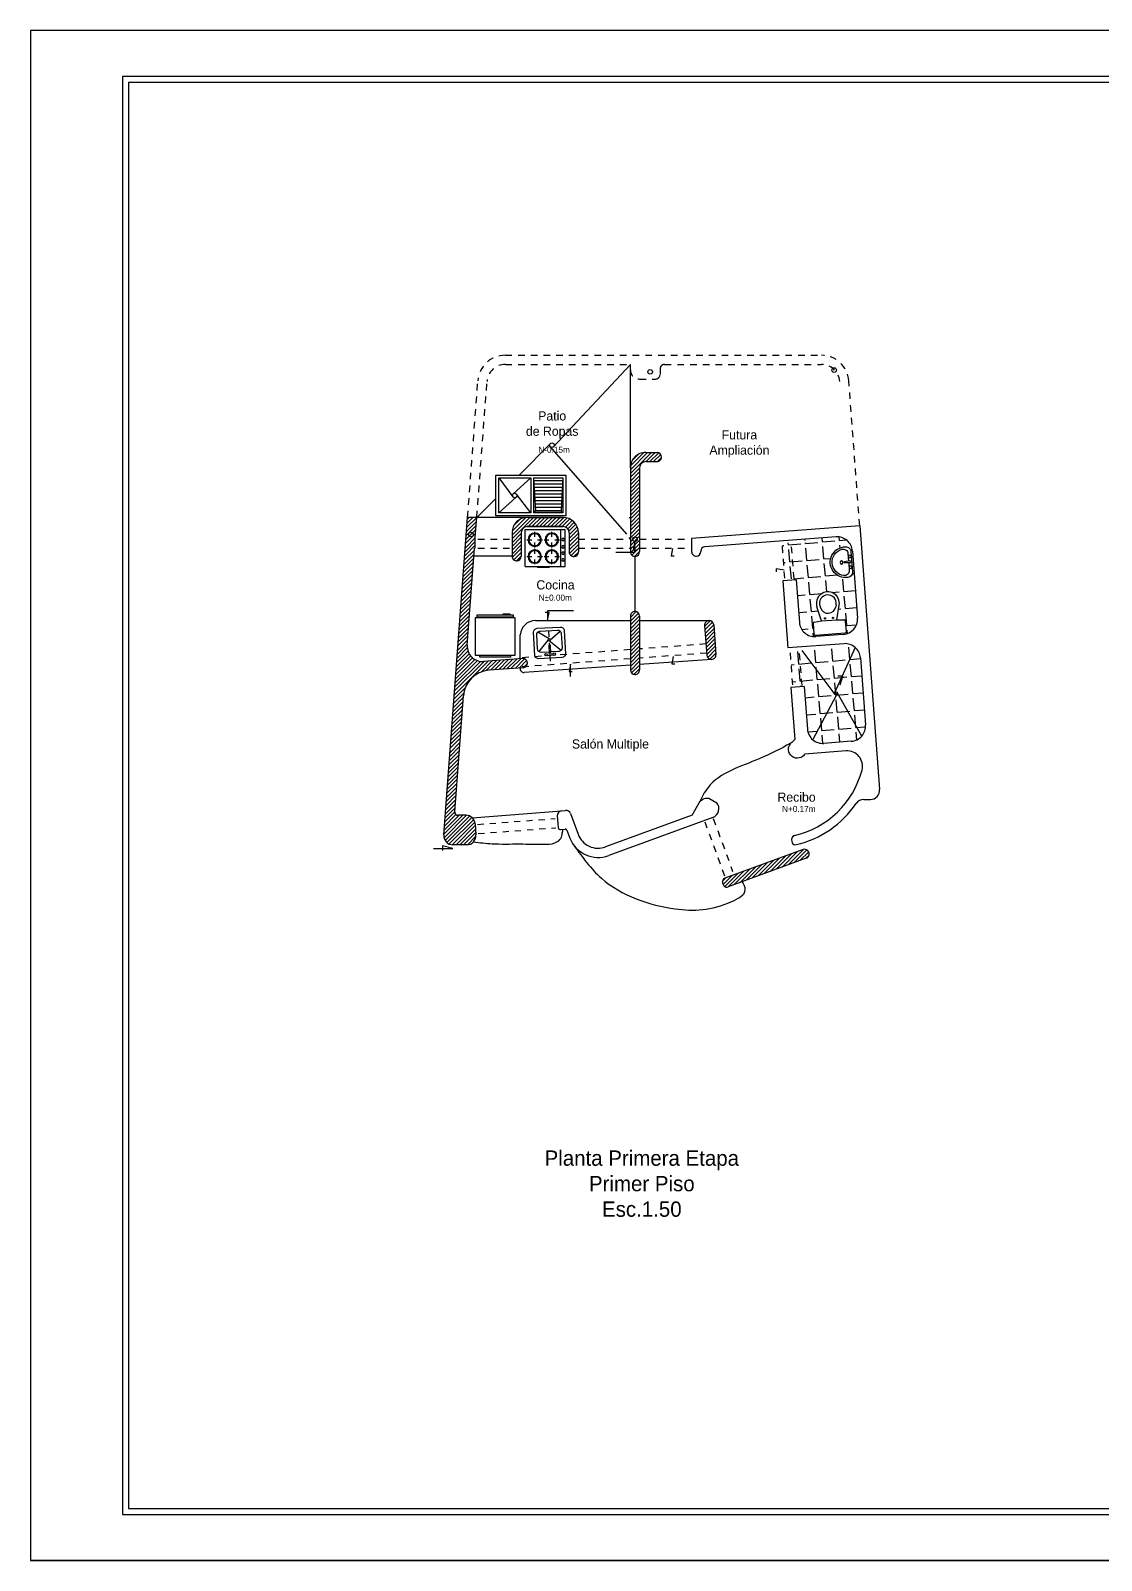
# Model space of a CAD drawing. Extents: x 132.5 to 215, y 54.5 to 129.7.
# Drawn here: x 132.55 to 150.05, y 104.6 to 129.6 of the extents above; entities that cross this region are included whole.
import ezdxf

# ---------------------------------------------------------------- set-up
doc = ezdxf.new("R2010")
doc.units = 0
doc.header["$LTSCALE"] = 0.06
doc.header["$MEASUREMENT"] = 0
doc.linetypes.add('ACAD_ISO02W100', pattern=[15, 12, -3])
doc.linetypes.add('WC', pattern=[0.2, 0.1, -0.05, 0, -0.05])
doc.layers.get('0').update_dxf_attribs({"linetype": 'CONTINUOUS'})
for name, color, linetype in [('COTAS', 7, 'CONTINUOUS'), ('INTERIOR', 122, 'CONTINUOUS'), ('L005', 46, 'CONTINUOUS'), ('L01', 21, 'CONTINUOUS'), ('L02', 2, 'CONTINUOUS'), ('L025', 4, 'CONTINUOUS'), ('L05', 3, 'CONTINUOUS'), ('PROY', 9, 'ACAD_ISO02W100')]:
    doc.layers.add(name, color=color, linetype=linetype)
doc.styles.add('STYLE3', font='stylu.ttf')
pattern_1 = [(45, (0.8025203524170763, 29.56729762460166), (-0.03093592167691145, 0.03093592167691146), [])]
pattern_2 = [(4.999999999999998, (0.8025203524170763, 29.56729762460166), (-0.02432734669444008, 0.2780628451048585), [0.203, -0.07612499999999998]), (94.99999999999999, (0.8025203524170763, 29.56729762460166), (-0.2780628451048585, -0.02432734669444007), [0.203, -0.07612499999999998])]

# ---------------------------------------------------------------- blocks, each defined once
blk = doc.blocks.new('ESTUFAP1')
for p, q in [((-0.6500000000000004, 0), (0, 0)), ((-0.6500000000000004, 0), (-0.6500000000000004, -0.5999999999999996)), ((-0.4633127975750302, 0), (-0.445276850992844, 0.01322167444581979)), ((-0.445276850992844, 0.01322167444581979), (-0.2613101958545574, 0.01322167444581979)), ((-0.2432742492723694, 0), (-0.2613101958545556, 0.01322167444581979)), ((-0.07012916208339348, 0), (-0.07012916208339348, -0.5999999999999996)), ((0, 0), (0, -0.5999999999999996)), ((-0.6500000000000004, -0.5999999999999996), (0, -0.5999999999999996))]:
    blk.add_line(p, q)
at = {"color": 4}
for p, q in [((-0.6227364473589674, -0.1602390164992684), (-0.5427364473589442, -0.1602390164992684)), ((-0.4957775014229595, -0.03328007056327209), (-0.4957775014229586, -0.1132800705633183)), ((-0.4957775014229577, -0.2071979624352149), (-0.4957775014229577, -0.2871979624352612)), ((-0.4488185554869721, -0.1602390164992684), (-0.3688185554869641, -0.1602390164992666)), ((-0.3431767089063031, -0.1602390164992684), (-0.26317670890628, -0.1602390164992684)), ((-0.2162177629702953, -0.03328007056327209), (-0.2162177629702944, -0.1132800705633183)), ((-0.2162177629702935, -0.2071979624352149), (-0.2162177629702935, -0.2871979624352612)), ((-0.1692588170343079, -0.1602390164992684), (-0.08925881703429983, -0.1602390164992666)), ((-0.6227364473589674, -0.4347252213709787), (-0.5427364473589442, -0.4347252213709787)), ((-0.4957775014229595, -0.3077662754349824), (-0.4957775014229586, -0.3877662754350286)), ((-0.4957775014229577, -0.4816841673069252), (-0.4957775014229577, -0.5616841673069715)), ((-0.4488185554869721, -0.4347252213709787), (-0.3688185554869641, -0.4347252213709769)), ((-0.3431767089063031, -0.4347252213709787), (-0.26317670890628, -0.4347252213709787)), ((-0.2162177629702953, -0.3077662754349824), (-0.2162177629702944, -0.3877662754350286)), ((-0.2162177629702935, -0.4816841673069252), (-0.2162177629702935, -0.5616841673069715)), ((-0.1692588170343079, -0.4347252213709787), (-0.08925881703429983, -0.4347252213709769))]:
    blk.add_line(p, q, dxfattribs=at)
for centre, radius in [((-0.4957775014229586, -0.1602390164992666), 0.110028208571389), ((-0.4957775014229586, -0.1602390164992666), 0.09695894593602539), ((-0.2162177629702944, -0.1602390164992666), 0.110028208571389), ((-0.2162177629702944, -0.1602390164992666), 0.09695894593602539), ((-0.03405726891902461, -0.1041833602254378), 0.02164313589861955), ((-0.03405726891902461, -0.2142468182821808), 0.02164313589861955), ((-0.4957775014229586, -0.4347252213709769), 0.110028208571389), ((-0.4957775014229586, -0.4347252213709769), 0.09695894593602539), ((-0.2162177629702944, -0.4347252213709769), 0.110028208571389), ((-0.2162177629702944, -0.4347252213709769), 0.09695894593602539), ((-0.03405726891902461, -0.3200202138487533), 0.02164313589861955), ((-0.03405726891902461, -0.4391324461862514), 0.02164313589861955)]:
    blk.add_circle(centre, radius)
blk = doc.blocks.new('LAVA-P2')
at = {"color": 4, "linetype": 'WC'}
blk.add_line((0, 0.04999999999999982), (0, -0.5500000000000003), dxfattribs=at)
at = {"color": 4}
for p, q in [((8.881784197001252e-16, -0.284065761008514), (-0.1824264068711923, -0.1192657666116395)), ((0.01632080137075143, -0.3003865623792645), (0.1824264068711932, -0.1192657666116395)), ((-0.01632080137074965, -0.3003865623792645), (-0.1824264068711923, -0.4341185803540251)), ((8.881784197001252e-16, -0.3167073637500151), (0.1824264068711932, -0.4341185803540251))]:
    blk.add_line(p, q, dxfattribs=at)
blk.add_line((-0.01287187588677874, -0.07867904076291765), (-0.01287187588677874, -0.2086077261938817))
blk.add_lwpolyline([(-0.1900000000000004, 0), (0.1900000000000004, 0, -0.4142135623730951), (0.25, -0.05999999999999961), (0.25, -0.4400000000000004, -0.4142135623730951), (0.1900000000000004, -0.5), (-0.1900000000000004, -0.5, -0.4142135623730951), (-0.25, -0.4400000000000004), (-0.25, -0.05999999999999961, -0.4142135623730951)], format="xyb", close=True)
for points in [[(0.01287187588677963, -0.1016921734828324), (0.1400000000000006, -0.1016921734828324, -0.4142135623730951), (0.2000000000000002, -0.161692173482832), (0.2000000000000002, -0.3916921734828325, -0.4142135623730951), (0.1400000000000006, -0.4516921734828321), (-0.1399999999999997, -0.4516921734828321, -0.4142135623730951), (-0.1999999999999993, -0.3916921734828325), (-0.1999999999999993, -0.161692173482832, -0.414213562373096), (-0.1399999999999997, -0.1016921734828324)], [(-0.1399999999999997, -0.1016921734828324), (-0.01287187588677874, -0.1016921734828324, -0.4142135623730951)]]:
    blk.add_lwpolyline(points, format="xyb")
blk.add_lwpolyline([(0.01287187588677963, -0.2086077261938817), (0.01287187588677963, -0.07867904076291765)])
for centre in [(-0.06674401033420274, -0.06222577749249769), (0.06674401033420274, -0.06222577749249769)]:
    blk.add_circle(centre, 0.02025267549388587)
blk.add_circle((8.881784197001252e-16, -0.3003865623792645), 0.01632080137075054, dxfattribs=at)
for centre, radius, start, end in [((0, -0.06304300303534305), 0.02025267549388587, 309.4618441213401, 230.5381558786619), ((0, -0.2086077261938817), 0.01287187588677918, 180, 0)]:
    blk.add_arc(centre, radius, start, end)
blk = doc.blocks.new('NEVERAP1')
for points in [[(-0.7527613656146528, 0.3465921785283115), (-0.7845121450490993, 0.3465921785283115), (-0.7845121450490993, -0.3434078214716862), (-0.7527613656146528, -0.3434078214716862)], [(-0.03305464811052161, 0.3765921785283126), (-0.7347574039623694, 0.3765921785283126), (-0.7347574039623694, -0.3734078214716874), (-0.03305464811052161, -0.3734078214716874)]]:
    blk.add_lwpolyline(points, close=True)
for points in [[(-0.7845121450490993, 0.2830649351539343), (-0.800211414808075, 0.2830649351539343), (-0.800211414808075, 0.1454626379580901), (-0.7845121450490993, 0.1454626379580901)], [(-0.03305464811052161, 0.285092355238028), (0, 0.285092355238028), (0, -0.285092355238028), (-0.03305464811052872, -0.285092355238028)]]:
    blk.add_lwpolyline(points)
blk = doc.blocks.new('LAVADERO1')
at = {"layer": 'L025'}
h = blk.add_hatch(dxfattribs=at)
h.set_pattern_fill('LINE', color=256, scale=0.018, angle=90, style=0)
h.set_pattern_definition([(90, (-192.109414144788, -119.9939321210021), (-0.05715000000000001, 3.499312656047443e-18), [])])
h.paths.add_polyline_path([(-0.6500000000000058, 0.549999999999983), (-0.6500000000000057, 0.04999999999999715), (-0.08000000000001069, 0.07999999999998417), (-0.0799999999999841, 0.52000000000002)])
for p, q in [((-0.6500000000000057, 0.549999999999983), (-0.08000000000006935, 0.5200000000000244)), ((-0.08000000000006935, 0.5200000000000244), (-0.04999999999998295, 0.5499999999999972)), ((-0.07999999999998408, 0.5200000000000244), (-0.0800000000000125, 0.04999999999998295)), ((-0.6500000000000057, 0.04999999999999716), (-0.0800000000000125, 0.07999999999998408)), ((-0.6500000000000057, 0), (-0.378180903331554, -0.3004918945435122)), ((-0.0800000000000125, 0.07999999999998408), (-0.05000000000001137, 0.04999999999998295)), ((-0.05000000000001137, -1.4210854715202e-14), (-0.3729498089919332, -0.2447129356451683)), ((-0.05000000000001137, -0.5500000000000114), (-0.3218190966684347, -0.2495081054564849)), ((-0.6500000000000057, -0.5499999999999972), (-0.3270501910080839, -0.3052870643548431))]:
    blk.add_line(p, q, dxfattribs=at)
blk.add_lwpolyline([(0, -0.5999999999999943), (-0.6999999999999886, -0.5999999999999943), (-0.6999999999999886, 0.5999999999999943), (0, 0.5999999999999943)], close=True, dxfattribs=at)
for points in [[(-0.6500000000000057, 0.04999999999999716), (-0.6500000000000057, 0.549999999999983), (-0.04999999999998295, 0.5499999999999972), (-0.05000000000001137, 0.04999999999998295)], [(-0.6500000000000057, 0.04999999999999716), (-0.05000000000001137, 0.04999999999998295)], [(-0.05000000000001137, 0), (-0.05000000000001137, -0.5500000000000114), (-0.6500000000000057, -0.5499999999999972), (-0.6500000000000057, 0)], [(-0.6500000000000057, 0), (-0.05000000000001137, -1.4210854715202e-14)]]:
    blk.add_lwpolyline(points, dxfattribs=at)
blk.add_circle((-0.3499999999999943, -0.2750000000000057), 0.038, dxfattribs=at)
blk = doc.blocks.new('S-ROY-P')
for p, q in [((-0.2669999999999999, -0.03000000000000003), (-0.2669999999999999, -0.2018748631191696)), ((-0.125, -0.234), (-0.2489623169017234, -0.2217783631223653)), ((0.2470000000000001, -0.01000000000000001), (-0.2469999999999999, -0.01000000000000001)), ((-0.125, -0.234), (-0.1825178239378542, -0.4669306762310496)), ((0.125, -0.234), (-0.125, -0.234)), ((0.2489623169017237, -0.2217783631223653), (0.125, -0.234)), ((0.125, -0.234), (0.1825178239378538, -0.4669306762310498)), ((0.2670000000000001, -0.2018748631191696), (0.2670000000000001, -0.03000000000000003)), ((-0.1339758494862973, -0.478917198510026), (-0.1261226639662529, -0.4474869291554154)), ((0.1339758494862975, -0.478917198510026), (0.1261226639662532, -0.4474869291554154)), ((0.1261226639662525, -0.4474869291554155), (0.1261226611709769, -0.4474869179680743))]:
    blk.add_line(p, q)
for centre in [(-0.06499999999999972, -0.27), (0.06499999999999995, -0.27)]:
    blk.add_circle(centre, 0.01000000000000001)
for centre, radius, start, end in [((-0.2469999999999999, -0.03000000000000003), 0.02, 90, 180), ((-0.2469999999999999, -0.2018748631191696), 0.02, 180, 264.3693172423647), ((0.2470000000000001, -0.03000000000000003), 0.02, 0, 90), ((0.2470000000000001, -0.2018748631191696), 0.02, 275.6306827576353, 0), ((-2.220446049250313e-16, -0.512), 0.1879999999999998, 166.1293684054919, 13.87063159450796), ((-2.220446049250313e-16, -0.512), 0.1379999999999998, 166.1293684054919, 270), ((-2.220446049250313e-16, -0.479), 0.13, 90, 165.9712798204819), ((4.440892098500626e-16, -0.479), 0.13, 14.02872017951817, 90), ((4.440892098500626e-16, -0.512), 0.1379999999999998, 270.0000000000001, 13.8706315945081)]:
    blk.add_arc(centre, radius, start, end)
blk = doc.blocks.new('LAVAMANO2')
at = {"layer": 'L025'}
for p, q in [((0, 0.1700000000000159), (-2.842170943040401e-14, -0.1700000000000017)), ((0.02794853020611754, 0.0169999999999817), (0.1170907155204759, 0.00981322765633763)), ((0.05000000000001137, 0.1373425023805197), (0.05000000000001137, 0.01522217850398988)), ((0.02794853020611754, -0.01700000000001012), (0.1170907155204759, -0.009813227656366053)), ((0.04999999999998295, -0.0152221785040183), (0.04999999999998295, -0.1373425023804913))]:
    blk.add_line(p, q, dxfattribs=at)
for centre, radius in [((0.02516082855186141, 0.08663330001898828), 0.022), ((0.1659211824061799, 0), 0.025), ((0.02516082855186141, -0.08663330001904512), 0.022)]:
    blk.add_circle(centre, radius, dxfattribs=at)
for centre, radius, start, end in [((0.0800000000000125, 0.1700000000000159), 0.08, 89.99999999999143, 180), ((0.09925925925924162, 1.4210854715202e-14), 0.2507407407407384, 265.594803676469, 94.40519632352472), ((0.02794853020611754, -1.4210854715202e-14), 0.01699999999999591, 80.78140078737584, 279.2185992126242), ((0.1300000000000239, 0.1373425023805197), 0.08, 77.3836892658559, 180), ((0.1299999999999955, 0.1373425023805197), 0.08, 77.383689265878, 180), ((0.1162995588658191, 0), 0.00984506809967911, 274.6092996062792, 85.39070039370752), ((0.09925925925924162, 1.4210854715202e-14), 0.2207407407407384, 282.6163107341229, 77.38368926586193), ((0.07999999999998408, -0.1700000000000017), 0.08, 180, 270), ((0.1299999999999955, -0.1373425023804913), 0.08, 180, 282.616310734122)]:
    blk.add_arc(centre, radius, start, end, dxfattribs=at)

msp = doc.modelspace()

# ---------------------------------------------------------------- hatches: boundary and pattern name
at = {"layer": 'L005'}
h = msp.add_hatch(dxfattribs=at)
h.set_pattern_fill('ANSI31', color=256, scale=0.35, style=0)
h.set_pattern_definition(pattern_1)
h.paths.add_polyline_path([(142.3479278923066, 121.078680983432, 0.4363134020054157), (142.4285371384, 121.0038910351885, 0.4026534748083693), (142.4979278923066, 121.0814477479287), (142.4979278923066, 122.4520158396588, -0.4142135623731588), (142.5979278923066, 122.5520158396588), (142.7830217520481, 122.5520158396588, 0.4142135623731471), (142.8580217520481, 122.6270158396588, 0.4142135623730431), (142.7830217520481, 122.7020158396588), (142.5979278923066, 122.7020158396588, 0.4142135623730255), (142.3479278923067, 122.4520158396588)])
h = msp.add_hatch(dxfattribs=at)
h.set_pattern_fill('ANSI31', color=256, scale=0.35, style=0)
h.set_pattern_definition(pattern_1)
h.paths.add_polyline_path([(140.0346319584713, 119.1417854536955, 0.3707986320308541), (139.6198833159312, 118.7267265349031), (139.4773913872948, 116.8268341530849, 0.4363134021041887), (139.5272513527892, 116.7730946556728), (139.660354354562, 116.7730946556728, -0.3924537618814262), (139.8099342510453, 116.6343131479091), (139.8235970824321, 116.4521420627515, -0.436313402103895), (139.6740171859489, 116.2909235705153), (139.4484480936021, 116.2909235705153, -0.436313402103844), (139.2988681971188, 116.4521420627515), (139.6880268102011, 121.6409235705153), (139.8384480936022, 121.6409235705153), (139.8136364791158, 121.3101020440297), (139.8136364791158, 121.1373421209868), (139.8006794848875, 121.1373421209867), (139.6819176058099, 119.5538503999529, 0.4587771724356352), (139.9499149203424, 119.2858530854204), (140.5895347469462, 119.3338245724158, -0.4142135623757171), (140.6645347469469, 119.2588245724158, -0.3923458712024419), (140.5951719572552, 119.1840367320037)])
h = msp.add_hatch(dxfattribs=at)
h.set_pattern_fill('ANSI31', color=256, scale=0.35, style=0)
h.set_pattern_definition(pattern_1)
h.paths.add_polyline_path([(140.6636364791158, 121.6409235705153, 0.4142135623731333), (140.4136364791158, 121.3909235705153), (140.4136364791158, 121.0047833896291, 0.436313402103563), (140.4942457252338, 120.9299934413874, 0.3924537618815128), (140.5636364791158, 121.0047833896291), (140.5636364791158, 121.3909235705153, -0.4142135623730001), (140.6636364791158, 121.4909235705153), (141.2479278923066, 121.4909235705153, -0.4142135623731665), (141.3479278923066, 121.3909235705153), (141.3479278923066, 121.0760333896289, 0.4363134021035607), (141.4285371384247, 121.0012434413872, 0.3924537618815508), (141.4979278923066, 121.0760333896289), (141.4979278923066, 121.3909235705153, 0.4142135623730999), (141.2479278923066, 121.6409235705153)])
h = msp.add_hatch(dxfattribs=at)
h.set_pattern_fill('ANGLE,_O', color=256, scale=1.015, angle=5)
h.set_pattern_definition(pattern_2)
h.paths.add_polyline_path([(144.8714061785041, 120.6477454002291), (144.971126109493, 120.6552243950532), (144.9726219084578, 120.6352804088554), (145.0224818739523, 120.6390199062675), (144.9798516034546, 121.2074235129039), (144.9768600055249, 121.2473114852995), (144.9270000400305, 121.2435719878874), (144.9284958389953, 121.2236280016897), (144.8287759080064, 121.2161490068655)])
h.paths.add_polyline_path([(145.0224818739523, 120.6390199062675, 0.3764432069813698), (145.4784512583988, 121.2448184870247), (144.9798516034546, 121.2074235129039)], flags=16)
h.paths.add_polyline_path([(145.0224818739523, 120.6390199062675), (145.0239776729171, 120.6190759200698), (145.0588796487631, 120.6216935682582), (145.1112326125323, 119.9236540513363, 0.4142135623730971), (145.3792299270648, 119.6930517109246), (145.8279696165147, 119.7267071876334, 0.4142135623730906), (146.0585719569264, 119.9947045021659), (145.9763030138606, 121.0916237430431, 0.4142135623730991), (145.7083056993281, 121.3222260834549), (144.9753642065601, 121.2672554714972), (144.9768600055249, 121.2473114852995), (145.4754596604691, 121.2847064594203), (145.4784512583988, 121.2448184870249, -0.3764432069814384)])
h.paths.add_polyline_path([(145.8659066495129, 121.1596432892703, -0.4142135623729714), (145.9516657901632, 121.0858505403386), (145.9770943725654, 120.7468027749765, -0.4142135623744544), (145.9033016236333, 120.661043634326, -1.079999999999188)], flags=16)
h.paths.add_polyline_path([(145.823923592773, 120.9039174210132, -1.000000337339441), (145.773923592773, 120.9039174210132, -1.000000337339441)], flags=0)
h.paths.add_polyline_path([(145.9325390185113, 120.9307661400485, -1.175382493556799), (145.9350490339898, 120.8972992669995), (145.8483512314415, 120.8977837052575, -0.9226231941389187), (145.8468833698643, 120.9173551929509)], flags=0)
h.paths.add_polyline_path([(145.9548104204717, 121.0008355475847, -1.000000373873627), (145.9108104204718, 121.0008355475847, -1.000000373873627)], flags=0)
h.paths.add_polyline_path([(145.9677690205206, 120.8280542136, -1.000000373873627), (145.9237690205206, 120.8280542136, -1.000000373873627)], flags=0)
h.paths.add_polyline_path([(145.7609199812853, 120.2049626705177), (145.7209841201674, 119.9683826058529), (145.8455133126234, 119.9654663332579, -0.3857140813005779), (145.8649890594961, 119.9469676141756), (145.8778435716129, 119.775574119286, -0.4142135623733182), (145.8593953843799, 119.7541343341234), (145.366778925295, 119.717188099692, -0.4142135623730949), (145.3453391401324, 119.7356362869249), (145.3324846280157, 119.9070297818146, -0.3857140813004366), (145.3489832114182, 119.9282265756674), (145.4716842926953, 119.9496851187925), (145.3969066851389, 120.1776616733067, -1.276967469480281)], flags=16)
h.paths.add_polyline_path([(145.7114886543932, 120.2125345934595), (145.7061369615672, 120.1813555768918, -0.3441874215257182), (145.5877333623836, 120.0737117829599, -0.3441874215256998), (145.4545981002052, 120.1624901622896), (145.4446555848156, 120.1925221132405, -0.4887420521941052), (145.5652215879628, 120.3738687752363, -0.4887420521926619)], flags=0)
h.paths.add_polyline_path([(145.6684597234373, 119.9997943841144, -1.000000632190065), (145.6484597234373, 119.9997943841144, -1.000000632190065)], flags=0)
h.paths.add_polyline_path([(145.5388238131519, 119.9900716908431, -1.000000632190065), (145.5188238131519, 119.9900716908431, -1.000000632190065)], flags=0)
h.paths.add_polyline_path([(145.158690119233, 120.7748729198557), (145.8832874838012, 120.7748729198557), (145.8832874838012, 120.468869991598), (145.158690119233, 120.468869991598)], flags=25)
h = msp.add_hatch(dxfattribs=at)
h.set_pattern_fill('ANSI31', color=256, scale=0.35, style=0)
h.set_pattern_definition(pattern_1)
h.paths.add_polyline_path([(142.3479278923066, 119.1488926637175, 0.4142135623733083), (142.4229278923067, 119.0738926637175, 0.4142135623728502), (142.4979278923066, 119.1488926637175), (142.4979278923066, 120.0291195036005, 0.4142135623728649), (142.4229278923067, 120.1041195036005, 0.414213562373317), (142.3479278923066, 120.0291195036005)])
h.paths.add_polyline_path([(143.5968859555957, 119.3902326530221, 0.412810642974612), (143.6769266754515, 119.321025928937, 0.4156178748689562), (143.7464658520789, 119.4014511452584), (143.7102200317444, 119.8847287497186, 0.3924537618810641), (143.6354300835028, 119.9541195036004, 0.4363134021041721), (143.5606401352611, 119.8735102574823)])
h = msp.add_hatch(dxfattribs=at)
h.set_pattern_fill('ANGLE,_O', color=256, scale=1.015, angle=5)
h.set_pattern_definition(pattern_2)
h.paths.add_polyline_path([(146.1071854232833, 119.3465249507384, 0.4142135623730644), (145.8391881087508, 119.57712729115), (144.9566667194997, 119.5109381869562), (145.0052801858567, 118.8627586355287), (145.189762058186, 118.8765947759534), (145.2421150219551, 118.1785552590315, 0.4142135623731485), (145.5101123364877, 117.9479529186198), (145.9588520259375, 117.9816083953285, 0.414213562373096), (146.1894543663492, 118.2496057098611)])
h = msp.add_hatch(dxfattribs=at)
h.set_pattern_fill('ANSI31', color=256, scale=0.35, style=0)
h.set_pattern_definition(pattern_1)
h.paths.add_polyline_path([(143.8894360861532, 115.7436599339215, 0.4015495529092607), (143.8544890441074, 115.6683864077455), (143.8641716511424, 115.6400281752356, 0.4297803762155566), (143.9434224241208, 115.603687563216), (145.2216315086007, 116.0713469047704, 0.4151199503661867), (145.2662155976, 116.1677681787055, 0.4133077549239902), (145.1700921530544, 116.2122145548178)])

# ---------------------------------------------------------------- linework, layer by layer
at = {"layer": 'COTAS'}
for p, q in [((142.4233353638309, 121.0655352154407), (142.111343823379, 121.0655352154407)), ((142.4233353638309, 121.2418685634012), (142.3952032317965, 121.1115385955974)), ((142.3952032317965, 121.1115385955974), (142.4635242490996, 121.1115385955974)), ((142.4233353638309, 121.0655352154407), (142.4233353638309, 121.2376668342238)), ((143.0336631746891, 121.130313410019), (143.0133420045347, 121.0112373780123)), ((143.0133420045347, 121.0112373780123), (143.0607691582923, 121.0112373780123)), ((144.7313825547161, 120.8019505387572), (144.7313825547161, 120.7501231643733)), ((144.8615062834666, 120.7797440007286), (144.7313825547161, 120.8019505387572)), ((143.0467087769042, 119.3676913412615), (143.0263876067498, 119.2486153092548)), ((141.3685115413519, 119.2418265485951), (141.3481903711976, 119.1227505165884)), ((141.3481903711976, 119.1227505165884), (141.3956175249552, 119.1227505165884)), ((141.3685115413519, 119.0397040337235), (141.3685115413519, 119.2418265485951)), ((143.0263876067498, 119.2486153092548), (143.0738147605074, 119.2486153092548)), ((145.817402164036, 119.0457047543476), (145.7371872430516, 119.0457047543476)), ((145.7785101122414, 118.9072385771575), (145.817402164036, 119.0457047543476)), ((139.44393734589, 116.2292297646102), (139.2798181842079, 116.2713909471499)), ((139.2798181842079, 116.2713909471499), (139.2798181842079, 116.196437733746)), ((139.129766567114, 116.2292297646102), (139.44393734589, 116.2292297646102))]:
    msp.add_line(p, q, dxfattribs=at)
msp.add_lwpolyline([(141.4163328526904, 120.1165719552005), (140.9943511643525, 120.1165719552006), (140.9943511643525, 119.9541195036005), (141.0224832963869, 120.0844494714044), (140.9541622790838, 120.0844494714044)], dxfattribs=at)
at = {"layer": 'INTERIOR'}
for p, q in [((166.0457278923064, 128.8462009339607), (134.0457278923065, 128.8462009339607)), ((134.0457278923065, 128.8462009339607), (134.0457278923065, 105.3462009339607)), ((134.0457278923065, 105.3462009339607), (166.0457278923065, 105.3462009339607))]:
    msp.add_line(p, q, dxfattribs=at)
at = {"layer": 'L005'}
for p, q in [((167.5457278923065, 129.5962009339607), (132.5457278923065, 129.5962009339607)), ((132.5457278923065, 129.5962009339607), (132.5457278923065, 104.5962009339607)), ((142.3479278923067, 122.4520158396588), (142.3479278923066, 124.1409235705153)), ((142.3479278923066, 121.2873421209866), (142.3279278923067, 121.3133467901364)), ((142.4229278923062, 121.003680983432), (142.4229278923067, 120.1041195036005)), ((132.5457278923065, 104.5962009339607), (167.5457278923065, 104.5962009339607)), ((167.5457278923065, 104.5962009339607), (132.5457278923065, 104.5962009339607)), ((132.5457278923065, 104.5962009339607), (167.5457278923065, 104.5962009339607)), ((167.5457278923065, 104.5962009339607), (132.5457278923065, 104.5962009339607))]:
    msp.add_line(p, q, dxfattribs=at)
at = {"layer": 'L01'}
for p, q in [((142.3479278923066, 124.1409235705153), (141.087747756478, 122.7902206269229)), ((140.528107860188, 122.3330149869053), (141.0453669429935, 122.8520978573351)), ((142.2879278923066, 121.3653561284363), (141.0345529746864, 122.8013539969405)), ((139.8384480936021, 121.6409235705154), (140.14783521282, 121.9514015481017)), ((146.0209460744738, 119.5173301821236), (145.681155749169, 118.7718466336501)), ((145.1492246208674, 119.4652115161984), (145.690621828165, 118.7478689523222)), ((146.1296572573228, 118.067847744138), (145.7268867217178, 118.7811743377654)), ((145.3283543707646, 118.0077500276462), (145.7223621788913, 118.7489850738452))]:
    msp.add_line(p, q, dxfattribs=at)
for centre, radius in [((141.0664443734372, 122.8210818626567), 0.0375), ((145.7058134492752, 118.7677237917334), 0.025)]:
    msp.add_circle(centre, radius, dxfattribs=at)
for points in [[(144.96997698918, 117.9491439957854), (144.455154330866, 117.6966606311714), (143.6164405285353, 117.2285202680693), (143.4693940727941, 116.9741677676186)], [(141.431155698183, 116.2725183742589), (141.8732806096766, 115.7450799723159), (143.0819145344109, 115.2437675163594), (144.0045768229282, 115.3623575783928), (144.2258002027422, 115.5564139961366), (144.1772091616774, 115.6892232968275)]]:
    msp.add_spline(points, degree=3, dxfattribs=at)
at = {"layer": 'L02'}
for p, q in [((165.9457278923066, 128.7462009339607), (134.1457278923065, 128.7462009339607)), ((134.1457278923065, 128.7462009339607), (134.1457278923065, 105.4462009339607)), ((134.1457278923065, 105.4462009339607), (165.9457278923066, 105.4462009339607))]:
    msp.add_line(p, q, dxfattribs=at)
for centre in [(142.6707233120991, 124.0202003644735), (145.6786646604934, 124.0484422588185), (139.7422168993036, 121.3606495358751), (142.4229278923066, 121.2836574986693)]:
    msp.add_circle(centre, 0.0375, dxfattribs=at)
at = {"layer": 'L025'}
for p, q in [((140.6636364791157, 121.6409235705153), (139.8384480936021, 121.6409235705153)), ((140.4136364791158, 121.0047833896291), (139.7907375800356, 121.0047833896291)), ((142.4229278923067, 120.1041195036005), (142.4229278923067, 120.1041195036005)), ((140.7964176279911, 119.9541195036005), (142.3479278923066, 119.9541195036005)), ((142.4979278923066, 119.9541195036005), (143.6354300835028, 119.9541195036005)), ((140.5469663521986, 119.3306319428097), (140.5471178005189, 119.722816990661)), ((143.6769266754516, 119.3210259289371), (142.4979278923066, 119.2382808502192)), ((143.6769266754516, 119.321025928937), (143.6769266754516, 119.321025928937)), ((142.3479278923066, 119.2277534756493), (140.6098648721463, 119.1057718727201)), ((139.7618123320412, 116.7335766850071), (141.2194749907936, 116.8429013844122))]:
    msp.add_line(p, q, dxfattribs=at)
for centre, radius, start, end in [((140.7964176279911, 119.7041195036005), 0.25, 89.99999999999889, 175.7108466711816), ((140.612028733954, 119.1731932879582), 0.06745613041560765, 173.9946332825962, 268.1617471866135)]:
    msp.add_arc(centre, radius, start, end, dxfattribs=at)
msp.add_spline([(139.7839780286051, 116.3389009598729), (140.0876169579067, 116.307915700368), (140.5345906268077, 116.3045058856654), (140.9679161679674, 116.3010960709629), (141.1589886990324, 116.3420144428558), (141.2204049595398, 116.4170315572365), (141.2306410553458, 116.4613599423194), (141.2374651192164, 116.4920486716173), (141.2449506043567, 116.5437356415154)], degree=3, dxfattribs=at)
at = {"layer": 'L05'}
for p, q in [((142.5979278923066, 122.7020158396588), (142.7830217520481, 122.7020158396588)), ((142.5979278923066, 122.5520158396588), (142.7830217520481, 122.5520158396588)), ((142.8580217520481, 122.6270158396588), (142.8580217520481, 122.6270158396588)), ((142.3479278923067, 122.4520158396588), (142.3479278923066, 121.078680983432)), ((142.4979278923066, 122.4520158396588), (142.4979278923066, 121.0814477479283)), ((139.2988681971188, 116.4521420627515), (139.6880268102011, 121.6409235705153)), ((139.8384480936021, 121.6409235705153), (139.6880268102011, 121.6409235705153)), ((139.8136364791158, 121.3101020440301), (139.8384433872738, 121.6408608194711)), ((141.2479278923066, 121.6409235705153), (140.6636364791158, 121.6409235705153)), ((140.6979278923067, 121.6409235705153), (141.2479278923066, 121.6409235705153)), ((146.0959669310471, 121.5017219592347), (143.3479278923066, 121.2956190313293)), ((146.0959669310472, 121.5017219592347), (146.4191523657558, 117.1925828297854)), ((139.8136364791158, 121.1373421209867), (139.8136364791158, 121.3101020440304)), ((140.4136364791158, 121.3909235705153), (140.4136364791158, 121.0047833896291)), ((140.5636364791158, 121.3909235705154), (140.5636364791158, 121.0047833896291)), ((141.2479278923066, 121.4909235705153), (140.6636364791158, 121.4909235705153)), ((140.6636364791158, 121.4909235705153), (141.2479278923066, 121.4909235705153)), ((141.3479278923066, 121.3909235705154), (141.3479278923066, 121.0760333896289)), ((141.4979278923066, 121.3909235705153), (141.4979278923066, 121.0760333896289)), ((143.3479278923066, 121.2956190313293), (143.3479278923066, 121.0814477479283)), ((145.7083056993281, 121.3222260834549), (143.5673186461885, 121.1616520544694)), ((139.6819176058099, 119.5538503999529), (139.8006794848875, 121.1373421209867)), ((139.8136364791158, 121.1373421209867), (139.8006794848875, 121.1373421209867)), ((141.4285371384248, 121.0012434413872), (141.4285371384248, 121.0012434413872)), ((142.4285371384248, 121.0038910351903), (142.4285371384248, 121.0038910351904)), ((143.4285371384248, 121.0066577996866), (143.4285371384248, 121.0066577996867)), ((143.4979278923066, 121.0868621062278), (143.4979278923066, 121.0814477479283)), ((145.9763030138606, 121.0916237430431), (146.0585719569264, 119.9947045021659)), ((140.4942457252338, 120.9299934413874), (140.4942457252339, 120.9299934413874)), ((145.0588796487632, 120.6216935682582), (144.8394958005877, 120.6052397796451)), ((144.8394958005877, 120.6052397796451), (144.9217647436535, 119.5083205387678)), ((145.0588796487632, 120.6216935682582), (145.1112326125323, 119.9236540513363)), ((142.3479278923066, 120.0291195036005), (142.3479278923066, 119.1488926637175)), ((142.4979278923066, 120.0291195036005), (142.4979278923066, 119.1488926637175)), ((143.5606401352611, 119.8735102574823), (143.5968859555957, 119.3902326530222)), ((143.6354300835028, 119.9541195036005), (143.6354300835028, 119.9541195036004)), ((143.7102200317444, 119.8847287497186), (143.7464658520789, 119.4014511452584)), ((145.8391881087508, 119.57712729115), (144.9217647436535, 119.5083205387678)), ((145.8279696165147, 119.7267071876334), (145.3792299270648, 119.6930517109246)), ((140.5895347469469, 119.3338245724158), (139.9499149203425, 119.2858530854204)), ((143.6768374263779, 119.3210196652142), (143.6768374263779, 119.3210196652142)), ((146.1071854232833, 119.3465249507384), (146.1894543663492, 118.2496057098611)), ((140.5951439930651, 119.1840346241742), (140.0349675286723, 119.1418107476442)), ((142.4229278923067, 119.0738926637175), (142.4229278923067, 119.0738926637175)), ((145.189762058186, 118.8765947759534), (144.9703782100105, 118.8601409873403)), ((144.9703782100105, 118.8601409873403), (145.0339271245834, 118.0128221263676)), ((145.189762058186, 118.8765947759534), (145.2421150219551, 118.1785552590315)), ((139.4773913872948, 116.8268341530849), (139.6198833159312, 118.7267265349031)), ((145.8726416107166, 117.824721330786), (145.1964033278971, 117.7740034595745)), ((145.9588520259375, 117.9816083953285), (145.5101123364876, 117.9479529186198)), ((143.6274851636419, 117.0524727481476), (143.7582353073745, 116.9789581243375)), ((146.1618698324552, 117.0313643375491), (146.2695724692726, 117.0313643375491)), ((139.6603543545621, 116.7730946556728), (139.5272513527893, 116.7730946556728)), ((141.154083041457, 116.7628832838709), (141.1684635055869, 116.5711437621366)), ((141.2194749907937, 116.8429013844122), (141.289401214608, 116.8517332173967)), ((141.3692330385368, 116.8030940407466), (141.4932244362535, 116.4642000705503)), ((143.3559104001065, 116.7730121657858), (141.942174115972, 116.2557673833809)), ((143.3559104001065, 116.7730121657858), (143.4693940727941, 116.9741677676186)), ((139.8099342510453, 116.634313147909), (139.8235970824321, 116.4521420627515)), ((141.2077512142553, 116.5390372782608), (141.282149994458, 116.54843400477)), ((141.3087565505181, 116.5322320125219), (141.3574706825278, 116.3992805434593)), ((143.6964263505643, 116.7378726049466), (141.9937134715183, 116.1148997333336)), ((139.6740171859487, 116.2909235705153), (139.4484480936021, 116.2909235705153)), ((144.9840717428722, 116.3467336737906), (144.9926174321353, 116.3235986045743)), ((145.1700921530544, 116.2122145548178), (143.8894360861539, 115.7436599339217)), ((145.2216315086007, 116.0713469047704), (143.9434224241219, 115.6036875632164)), ((143.8544890441078, 115.6683864077442), (143.8641827393703, 115.6399957002476))]:
    msp.add_line(p, q, dxfattribs=at)
for centre, radius, start, end in [((142.5979278923066, 122.4520158396588), 0.25, 89.9999999999875, 180), ((142.5979278923066, 122.4520158396588), 0.1, 89.9999999999875, 180), ((142.7830217520481, 122.6270158396588), 0.075, 0, 89.99999999998981), ((142.7830217520481, 122.6270158396588), 0.075, 269.9999999999898, 0), ((140.6636364791158, 121.3909235705153), 0.25, 90, 179.9999999999977), ((141.2479278923066, 121.3909235705153), 0.25, 2.297015848217625e-12, 90), ((140.6636364791158, 121.3909235705153), 0.1, 90, 179.9999999999977), ((141.2479278923066, 121.3909235705153), 0.1, 2.297015848217625e-12, 90), ((145.7270031863884, 121.0729262559828), 0.25, 4.289153328817928, 94.28915332881874), ((140.4886364791157, 121.0047833896291), 0.075, 179.9999999999983, 274.2891533288101), ((140.4886364791157, 121.0047833896291), 0.075, 274.28915332881, 359.9999999999965), ((141.4229278923066, 121.0760333896289), 0.075, 179.9999999999959, 274.2891533288072), ((141.4229278923067, 121.0760333896289), 0.075, 274.289153328822, 359.9999999999958), ((142.4229278923067, 121.078680983432), 0.075, 180.0000000000014, 274.2891533288185), ((142.4228861251759, 121.0787677037859), 0.07508960947237354, 274.3159848510915, 2.045394023812658), ((143.4229278923066, 121.0814477479283), 0.075, 180.0000000000014, 274.2891533288185), ((143.4228861251758, 121.0815344682822), 0.07508960947237354, 274.3159848510915, 2.045394023812658), ((143.5729278923066, 121.0868621062278), 0.075, 94.28915332881948, 179.9999999999946), ((142.4229278923067, 120.0291195036005), 0.075, 89.99999999999899, 179.999999999999), ((142.4229278923067, 120.0291195036005), 0.075, 5.088887490341627e-13, 89.99999999999895), ((143.6354300835028, 119.8791195036004), 0.075, 90, 184.2891533288154), ((143.6354300835028, 119.8791195036004), 0.075, 4.289153328818946, 90), ((145.3605324400044, 119.9423515383967), 0.25, 184.2891533288181, 274.2891533288201), ((145.8092721294543, 119.9760070151055), 0.25, 274.2891533288189, 4.289153328817852), ((139.931217433282, 119.5351529128925), 0.25, 175.71084667118, 274.2891533288188), ((145.8578855958112, 119.3278274636779), 0.25, 4.289153328819099, 94.28915332881914), ((140.5895347469469, 119.2588245724158), 0.075, 359.9999999999973, 90.0000000001737), ((140.5895347469469, 119.2588245724158), 0.075, 274.2891533288183, 359.9999999999947), ((143.6716759038372, 119.3958418991403), 0.075, 184.2891533288189, 274.0145781376945), ((143.6716759038372, 119.3958418991403), 0.075, 274.0145781376941, 4.289153328819556), ((140.068623005381, 118.6930710581944), 0.45, 94.28915332881883, 175.710846671182), ((142.4229278923067, 119.1488926637175), 0.075, 179.999999999999, 269.9999999999973), ((142.4229278923067, 119.1488926637175), 0.075, 269.9999999999946, 1.005055279342471e-12), ((145.4914148494272, 118.1972527460919), 0.25, 184.2891533288191, 274.2891533288196), ((145.9401545388771, 118.2309082228007), 0.25, 274.2891533288196, 4.289153328819874), ((145.8913390977771, 117.5754215033139), 0.25, 345.3388183887891, 94.28915332881877), ((144.700911311208, 117.886862505634), 1.480493320974332, 282.7750595894169, 345.3388183887892), ((146.1618698324552, 116.8813643375491), 0.15, 90, 145.7571622740539), ((146.2695724692726, 117.1813643375491), 0.15, 270, 4.289153328819175), ((139.5272513527893, 116.8230946556728), 0.05, 175.7108466711822, 270), ((139.6603543545621, 116.6230946556728), 0.15, 4.28915332879513, 90.00000000000306), ((141.2288729896987, 116.7684925299889), 0.075, 97.19846489015953, 184.2891533287562), ((141.2987992135131, 116.7773243629735), 0.075, 20.09609584949323, 97.19846489017851), ((143.6430674866591, 116.8800191172519), 0.1518306755943468, 290.5371358415008, 40.66539792370753), ((144.6883721645372, 117.8843636259689), 1.632471023587843, 283.0449099887446, 325.7571622740963), ((141.203365481433, 116.573761410325), 0.035, 184.2891533287643, 277.198464890158), ((141.2852826607597, 116.5236310532956), 0.025, 20.1231052954747, 97.19846489017452), ((139.4484480936021, 116.4409235705153), 0.15, 175.7108466711809, 270), ((139.6740171859487, 116.4409235705153), 0.15, 269.9999999999996, 4.28915332880518), ((141.8219156196974, 116.5844585668248), 0.5, 201.7375772781879, 290.0960958494911), ((141.8219156196974, 116.5844585668248), 0.35, 200.0960958494896, 290.0960958494911), ((145.0544255096447, 116.372721122702), 0.075, 110.3989300939041, 200.2733466570782), ((145.0395199433169, 116.3409235705153), 0.05, 200.2733466570983, 290.2733466570829), ((145.1958618308275, 116.1417807297941), 0.075, 20.27334665709841, 110.0960958494945), ((145.1958618308275, 116.1417807297941), 0.075, 290.0960958494943, 20.27334665707545), ((143.9112704591006, 115.6877737982706), 0.06, 108.8519068484059, 198.8519068484054), ((143.9210314676887, 115.6594423351099), 0.06008285544883089, 198.8846308279108, 291.8802529688376)]:
    msp.add_arc(centre, radius, start, end, dxfattribs=at)
msp.add_open_spline([(145.0339271245834, 118.0128221263676), (145.0146032609655, 117.9901593366731), (144.9922901250728, 117.9696516662292), (144.9699769891801, 117.9491439957854)], degree=3, dxfattribs=at)
msp.add_open_spline([(145.1964033278971, 117.7740034595745), (145.1907739851642, 117.7640977756235), (145.1641257178795, 117.7269459603754), (145.0732099305301, 117.6891333004167), (144.952899362932, 117.740485433746), (144.9147151224972, 117.8649007909837), (144.9540634951485, 117.9248848851674), (144.9699769891802, 117.9491439957854)], degree=3, knots=[0.0834302372304293, 0.0834302372304293, 0.0834302372304293, 0.0834302372304293, 0.1181125264198664, 0.2238113328742232, 0.345056001232198, 0.4695595403814369, 0.5541038795834261, 0.5541038795834261, 0.5541038795834261, 0.5541038795834261], dxfattribs=at)
msp.add_spline([(143.4693940727941, 116.9741677676186), (143.5294127456859, 117.0341864405104), (143.6274851636421, 117.0524727481476), (143.6274851811744, 117.0524727456584), (143.6274851960937, 117.0524727435401), (143.6274851636419, 117.0524727481476)], degree=3, dxfattribs=at)
at = {"layer": 'PROY', "ltscale": 0.15}
for p, q in [((140.3042906604041, 124.2909235705153), (145.4692629599981, 124.2909235705153)), ((140.304290660404, 124.1409235705153), (142.3479278923067, 124.1409235705153)), ((142.3479278923067, 124.0515957361421), (142.3479278923067, 124.1409235705153)), ((142.8330217520481, 124.0665537257903), (142.833021752048, 123.9768057879004)), ((142.9078117002897, 124.141343674032), (145.4692629599981, 124.1409235705152)), ((139.6880268102011, 121.6409235705153), (139.8555509709543, 123.874579047224)), ((139.8384480936021, 121.6409235705154), (140.0051308674375, 123.8633605549878)), ((142.49750778879, 123.9020158396588), (142.7582318038064, 123.9020158396588)), ((146.0959669310472, 121.5017219592347), (145.918002649448, 123.874579047224)), ((139.8536364791157, 121.2873421209868), (140.3736364791158, 121.2873421209866)), ((139.8536364791157, 121.2873421209868), (140.3736364791158, 121.2873421209866)), ((141.4979278923066, 121.2873421209866), (142.2879278923067, 121.2873421209866)), ((142.4979278923066, 121.2873421209865), (143.3279278923067, 121.2873421209866)), ((139.8536364791157, 121.1373421209867), (140.3736364791157, 121.1373421209866)), ((141.4979278923066, 121.1373421209866), (142.3479278923066, 121.1373421209865)), ((142.4979278923066, 121.1373421209865), (143.3279278923065, 121.1373421209858)), ((144.8714061785041, 120.6477454002291), (144.8287759080065, 121.2161490068655)), ((145.0224818739523, 120.6390199062675), (144.9798516034546, 121.2074235129039)), ((143.5849311065482, 119.5730259979218), (142.496842992478, 119.4914193893666)), ((142.346842992478, 119.4801693893666), (140.54588145237, 119.3450972738585)), ((142.346842992478, 119.3297481059656), (140.5570999446063, 119.1955173773752)), ((143.5944047616732, 119.4233152386552), (142.496842992478, 119.3409981059656)), ((145.002288587927, 118.9026466079243), (144.9596583174293, 119.4710502145607)), ((145.1533642833751, 118.8939211139627), (145.1107340128774, 119.4623247205991)), ((143.5624306145921, 116.6675508960541), (143.8932261768356, 115.7644686132059)), ((143.7032982646397, 116.7190902516004), (144.0194063119897, 115.8551019979761))]:
    msp.add_line(p, q, dxfattribs=at)
at = {"layer": 'PROY'}
for p in [(142.3279278923067, 121.6409235705153), (142.3279278923068, 121.6409235705153)]:
    msp.add_line(p, (142.3479278923066, 121.6409235705153), dxfattribs=at)
at = {"layer": 'PROY', "ltscale": 0.1}
for p, q in [((139.8508390857215, 116.6237465820959), (141.1172822092799, 116.7187298163629)), ((139.8620575779578, 116.4741666856126), (141.128500701516, 116.5691499198797))]:
    msp.add_line(p, q, dxfattribs=at)
at = {"layer": 'PROY', "ltscale": 0.15}
for centre, radius, start, end in [((140.3042906604041, 123.8409235705153), 0.45, 89.99999999999984, 175.7108466711812), ((145.4692629599981, 123.8409235705152), 0.45, 4.289153328818946, 89.99999999999984), ((140.3042906604041, 123.8409235705153), 0.3, 89.99999999999984, 175.7108466711812), ((142.49750778879, 124.0515957361421), 0.1495798964832684, 180.0000000000021, 269.9999999999991), ((142.9078117002897, 124.0665537257904), 0.07478994824163418, 89.99999999999912, 180.0000000000022), ((145.4692629599981, 123.8409235705152), 0.3, 4.289153328818946, 89.99999999999984), ((142.7582318038064, 123.9768057879004), 0.07478994824163418, 269.9999999999915, 359.9999999999541)]:
    msp.add_arc(centre, radius, start, end, dxfattribs=at)

# ---------------------------------------------------------------- block references
at = {"layer": 'L025'}
for name, p, xscale, yscale, zscale, rotation in [('LAVADERO1', (140.71962785544, 121.6659235705153), 0.9529877376999877, 0.9529877376999877, 0.9529877376999877, 270.0000000000002), ('NEVERAP1', (140.1375956101415, 119.359182166431), 0.8726911144617919, 0.8726911144617919, 0.8726911144617919, 270.0221256500755)]:
    msp.add_blockref(name, p, dxfattribs=dict(at, xscale=xscale, yscale=yscale, zscale=zscale, rotation=rotation))
at = {"layer": 'L025', "xscale": -1}
for name, p, rotation in [('ESTUFAP1', (141.2807864791157, 120.8409235705153), 179.9999999999998), ('LAVAMANO2', (145.9643800813643, 120.9163266576575), 4.289153328814646)]:
    msp.add_blockref(name, p, dxfattribs=dict(at, rotation=rotation))
at = {"layer": 'L025'}
for name, p, rotation in [('S-ROY-P', (145.6138350543199, 119.7256892238088), 184.2891533288222), ('LAVA-P2', (141.0401622196979, 119.3398926083549), 183.2309795142495)]:
    msp.add_blockref(name, p, dxfattribs=dict(at, rotation=rotation))

# ---------------------------------------------------------------- texts
at = {"layer": 'L025', "attachment_point": 2, "style": 'STYLE3'}
for s, insert, char_height in [('Patio\\Pde Ropas', (141.0698312628182, 123.3745322069956), 0.15), ('Futura\\PAmpliación', (144.1297528896487, 123.0655414865883), 0.15), ('N-0.15m', (141.1008322239669, 122.7974797965314), 0.1), ('Cocina', (141.1244578046351, 120.6133601815644), 0.15), ('N±0.00m', (141.1201549623739, 120.3793260894746), 0.1), ('Salón Multiple', (142.0225317128993, 118.0134942920405), 0.15), ('Recibo', (145.0634384953514, 117.1448322051662), 0.15), ('N+0.17m', (145.1007885725643, 116.9270840198303), 0.1), ('Planta Primera Etapa\\PPrimer Piso\\PEsc.1.50', (142.5347898006657, 111.2953079011254), 0.25)]:
    msp.add_mtext(s, dxfattribs=dict(at, insert=insert, char_height=char_height))

doc.saveas('drawing.dxf')
